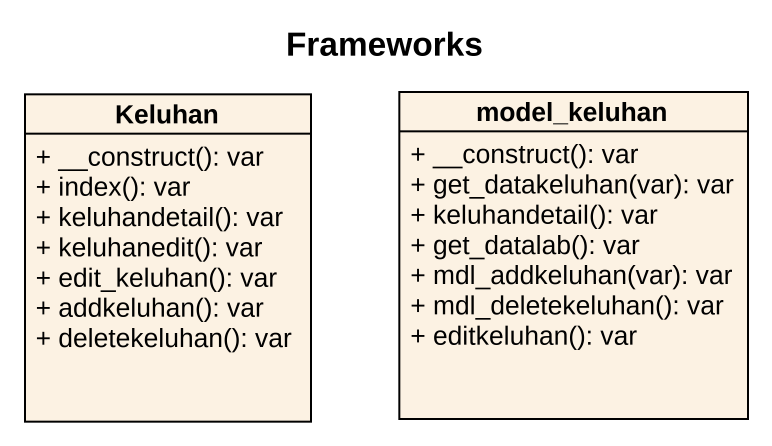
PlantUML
@startuml
title Frameworks
hide circle
hide empty members
skinparam classAttributeIconSize 0
class Keluhan {
  + __construct(): var
  + index(): var
  + keluhandetail(): var
  + keluhanedit(): var
  + edit_keluhan(): var
  + addkeluhan(): var
  + deletekeluhan(): var
}
class model_keluhan {
  + __construct(): var
  + get_datakeluhan(var): var
  + keluhandetail(): var
  + get_datalab(): var
  + mdl_addkeluhan(var): var
  + mdl_deletekeluhan(): var
  + editkeluhan(): var
}
@enduml
